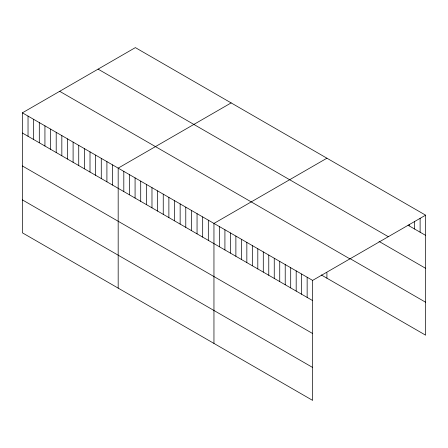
<?xml version="1.0" encoding="UTF-8"?>
<svg xmlns="http://www.w3.org/2000/svg" width="448" height="448" viewBox="0 0 448 448"><rect width="100%" height="100%" fill="white"/><g stroke="black" fill="none" stroke-linecap="round" stroke-linejoin="round"><path stroke-width="0.67" d="M22.4 112.834L312.631 280.392L312.631 400.389L22.4 232.826L22.4 112.834L135.369 47.611L425.6 215.174L425.6 335.166L321.289 274.943M231.146 102.906L118.177 168.129L118.177 288.126M326.922 158.2L213.954 223.423L213.954 343.42M312.631 280.392L425.6 215.174M408.055 225.238L425.6 235.362M98.09 69.132L388.321 236.695M379.002 241.394L425.6 268.302M349.944 258.552L425.6 302.232M59.679 91.308L349.91 258.871M22.4 133.022L312.631 300.586M22.4 165.962L312.631 333.525M22.4 199.892L312.631 367.455M420.118 218.271L420.118 232.198M414.635 221.374L414.635 229.034M409.153 224.476L409.153 225.87M326.922 272.709L326.922 278.197M307.149 277.228L307.149 297.422M301.666 274.064L301.666 294.258M296.184 270.9L296.184 291.094M290.702 267.736L290.702 287.924M285.219 264.572L285.219 284.76M279.737 261.402L279.737 281.596M274.254 258.238L274.254 278.432M268.772 255.074L268.772 275.268M263.29 251.91L263.29 272.104M257.807 248.746L257.807 268.934M252.325 245.577L252.325 265.77M246.842 242.413L246.842 262.606M241.36 239.249L241.36 259.442M235.878 236.085L235.878 256.278M230.401 232.921L230.401 253.109M224.918 229.751L224.918 249.945M219.436 226.587L219.436 246.781M208.32 220.17L208.32 240.363M202.686 216.916L202.686 237.11M197.053 213.668L197.053 233.856M191.414 210.414L191.414 230.602M185.78 207.161L185.78 227.354M180.146 203.907L180.146 224.101M174.513 200.654L174.513 220.847M168.879 197.4L168.879 217.594M163.246 194.152L163.246 214.34M157.612 190.898L157.612 211.086M151.978 187.645L151.978 207.838M146.345 184.391L146.345 204.585M140.711 181.138L140.711 201.331M135.078 177.884L135.078 198.078M129.444 174.63L129.444 194.824M123.81 171.382L123.81 191.57M112.543 164.875L112.543 185.069M106.91 161.622L106.91 181.815M101.276 158.368L101.276 178.562M95.642 155.114L95.642 175.308M90.009 151.866L90.009 172.054M84.375 148.613L84.375 168.806M78.736 145.359L78.736 165.553M73.102 142.106L73.102 162.299M67.469 138.852L67.469 159.046M61.835 135.598L61.835 155.792M56.202 132.35L56.202 152.538M50.568 129.097L50.568 149.29M44.934 125.843L44.934 146.037M39.301 122.59L39.301 142.783M33.667 119.336L33.667 139.53M28.034 116.082L28.034 136.276"/></g></svg>
